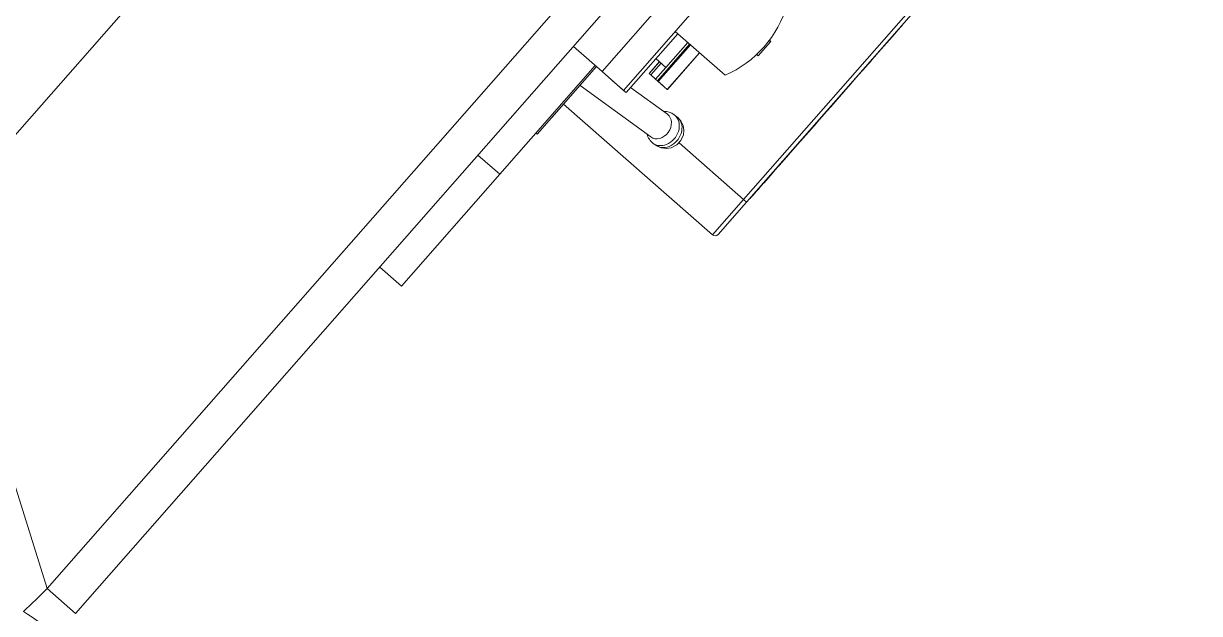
# Model space of a CAD drawing. Header units: millimetres. Extents: x 2822564 to 2991989, y -324396 to -253399.
# Drawn here: x 2832695.9 to 2832760.9, y -309459.3 to -309426.6 of the extents above; entities that cross this region are included whole.
import ezdxf

# ---------------------------------------------------------------- set-up
doc = ezdxf.new("R2010")
doc.units = ezdxf.units.MM
doc.linetypes.add('12017_XPLAN_GROUND$0$HIDDEN', pattern=[0.375, 0.25, -0.125])
doc.linetypes.add('DASHDOT', pattern=[1, 0.5, -0.25, 0, -0.25])
doc.layers.add('AX', color=1, linetype='DASHDOT')
doc.layers.add('coton tak bazo', color=191, linetype='Continuous', lineweight=5)
doc.layers.add('KATCHIN', color=253, linetype='12017_XPLAN_GROUND$0$HIDDEN', lineweight=5)

# ---------------------------------------------------------------- blocks, each defined once
blk = doc.blocks.new('fff')
at = {"layer": 'coton tak bazo', "ltscale": 0.09464294082442844}
blk.add_line((-1.257378316204068, 0.1973098797202226), (-1.365287882536956, 0.07442033897129224), dxfattribs=at)
at = {"layer": 'coton tak bazo', "ltscale": 0.1102464735703377}
blk.add_line((-1.232314659314045, 0.1943440551809312), (-1.358015135882497, 0.05119416712577241), dxfattribs=at)
at = {"layer": 'coton tak bazo', "ltscale": 0.1102462353886916}
blk.add_line((-1.230494749373728, 0.1927457497997719), (-1.356195414007855, 0.0495965741477416), dxfattribs=at)
at = {"layer": 'coton tak bazo', "ltscale": 0.02041660962140036}
blk.add_line((-1.299065086461168, 0.1109494682957712), (-1.322343584577264, 0.08443941402343225), dxfattribs=at)
at = {"layer": 'coton tak bazo', "ltscale": 0.02041656059491118}
blk.add_line((-1.297684680045103, 0.109737135599649), (-1.320963613394205, 0.08322757612690862), dxfattribs=at)
at = {"layer": 'coton tak bazo', "ltscale": 0.02041674974823626}
blk.add_line((-1.313244746708783, 0.07621112816137021), (-1.289965566657289, 0.1027209052116952), dxfattribs=at)
at = {"layer": 'coton tak bazo', "ltscale": 0.02041679877427124}
blk.add_line((-1.313055074481547, 0.07604435919093644), (-1.289776329198121, 0.1025546310668056), dxfattribs=at)
at = {"layer": 'coton tak bazo', "ltscale": 0.002468356196788968}
blk.add_line((-1.317637767063359, 0.08701440421815637), (-1.31443279060934, 0.0841999639731621), dxfattribs=at)
at = {"layer": 'coton tak bazo', "ltscale": 5.942883311754241e-05}
blk.add_line((-1.303400966916477, 0.08700102927168368), (-1.303468738443479, 0.08692387366784826), dxfattribs=at)
at = {"layer": 'coton tak bazo', "ltscale": 1.462079459895081e-05}
for p, q in [((-1.303419984368251, 0.08701766269690142), (-1.303400966916477, 0.08700102927168368)), ((-1.303082673875362, 0.08740120340802565), (-1.303063657818402, 0.08738456990497168)), ((-1.303548971813626, 0.08687087167677215), (-1.303529955291729, 0.08685423819966348)), ((-1.303487755895252, 0.086940507093066), (-1.303468738443479, 0.08692387366784826)), ((-1.30541186633088, 0.08474892952794078), (-1.305392849344045, 0.08473229607677774)), ((-1.305172752651832, 0.08502153596797557), (-1.305153735200059, 0.08500490254275789)), ((-1.304999181370378, 0.08521894596033774), (-1.304980164848481, 0.08520231248322918)), ((-1.304861600042271, 0.08537592857162751), (-1.304842583055436, 0.08535929512046436)), ((-1.305864867233067, 0.08423292424410056), (-1.305845851176107, 0.08421629074104664)), ((-1.305618703584785, 0.08451348561379907), (-1.305599687062887, 0.08449685213669034)), ((-1.306360967107599, 0.08366760571298965), (-1.306341950146709, 0.08365097272676436)), ((-1.307905105196695, 0.0819093772670142), (-1.307886088674798, 0.08189274378990563)), ((-1.307664445718452, 0.08218422000738945), (-1.307645429196554, 0.082167586530281)), ((-1.308374928106604, 0.08137506783845982), (-1.308355910654831, 0.08135843441324209)), ((-1.308206673368506, 0.08156604630748676), (-1.308187656872554, 0.08154941329531618)), ((-1.309786365661115, 0.07976689477691018), (-1.30976734867428, 0.07975026132574692)), ((-1.311421462503198, 0.0779049741214421), (-1.311402445516363, 0.07788834067027883)), ((-1.311202753975295, 0.07815436876469406), (-1.311183736988459, 0.07813773531353085)), ((-1.311076053831106, 0.07829827067389261), (-1.311057036844271, 0.0782816372227294)), ((-1.310952075756171, 0.07843977829770443), (-1.310933058769336, 0.07842314484654123)), ((-1.310799652987605, 0.07861332357891165), (-1.310780636465708, 0.07859669010180309)), ((-1.311948541565823, 0.07730451168341262), (-1.311929524578987, 0.07728787823224947)), ((-1.312607885387253, 0.07655349769249054), (-1.312588868891301, 0.07653686468032)), ((-1.312407294709309, 0.07678256964989033), (-1.312388278187411, 0.07676593617278182)), ((-1.312303782281988, 0.07689993539242423), (-1.312284765295153, 0.07688330194126114)), ((-1.312149072212236, 0.07707636978456245), (-1.312130056155276, 0.07705973628150847)), ((-1.312835870689107, 0.07629418909313929), (-1.312816854193156, 0.07627755608096864)), ((-1.312835870689107, 0.07629418909313929), (-1.312816854193156, 0.07627755608096864)), ((-1.312835870689107, 0.07629418909313929), (-1.312816854193156, 0.07627755608096864)), ((-1.312829811713884, 0.07630127347895566), (-1.312810794752995, 0.07628464049273032)), ((-1.312790544912045, 0.07634546136684567), (-1.312771528390148, 0.076328827889737))]:
    blk.add_line(p, q, dxfattribs=at)
at = {"layer": 'coton tak bazo', "ltscale": 5.28996188852341e-05}
blk.add_line((-1.303340741062239, 0.08706979419602096), (-1.303400966916477, 0.08700102927168368), dxfattribs=at)
at = {"layer": 'coton tak bazo', "ltscale": 1.424267173965032e-05}
for p, q in [((-1.303359322325185, 0.08708593240859303), (-1.303340741062239, 0.08706979419602096)), ((-1.305254434191874, 0.08492775820546572), (-1.30523585246399, 0.08491162001883917)), ((-1.306493479550564, 0.08351683746049732), (-1.306474897796734, 0.08350069880893274)), ((-1.306143803010022, 0.08391476459867503), (-1.306125221256193, 0.08389862594711067)), ((-1.312580430757757, 0.07658466485792947), (-1.312561849003927, 0.076568526206365))]:
    blk.add_line(p, q, dxfattribs=at)
at = {"layer": 'coton tak bazo', "ltscale": 0.0002426825134832563}
blk.add_line((-1.303063657818402, 0.08738456990497168), (-1.303340741062239, 0.08706979419602096), dxfattribs=at)
at = {"layer": 'coton tak bazo', "ltscale": 5.346703420438305e-05}
blk.add_line((-1.303002688628366, 0.08745398820861894), (-1.303063657818402, 0.08738456990497168), dxfattribs=at)
at = {"layer": 'coton tak bazo', "ltscale": 1.459713734714316e-05}
for p, q in [((-1.30302145749205, 0.08747083885026508), (-1.303002688628366, 0.08745398820861894)), ((-1.304798898356233, 0.08544687022971242), (-1.304780129466604, 0.08543001912312842)), ((-1.304750048046519, 0.08550211970983634), (-1.304731278227014, 0.085485268655143)), ((-1.306532993519733, 0.08347243196907717), (-1.306514224191111, 0.08345558135337638)), ((-1.308734742934258, 0.08096471288661733), (-1.308715973140699, 0.08094786229686207))]:
    blk.add_line(p, q, dxfattribs=at)
at = {"layer": 'coton tak bazo', "ltscale": 0.00291646137554606}
blk.add_line((-1.320798675853251, 0.08308294482956763), (-1.317473077180619, 0.08686955575627792), dxfattribs=at)
at = {"layer": 'coton tak bazo', "ltscale": 0.001816793296067554}
for p, q in [((-1.318785355414548, 0.08384400581986495), (-1.316714326380392, 0.08620341003687437)), ((-1.318735389821625, 0.08380016531958356), (-1.316664360322532, 0.0861595695625384))]:
    blk.add_line(p, q, dxfattribs=at)
at = {"layer": 'coton tak bazo', "ltscale": 0.001233622904401154}
blk.add_line((-1.318237407438931, 0.08470422089058366), (-1.316831039260446, 0.08630618003232848), dxfattribs=at)
at = {"layer": 'coton tak bazo', "ltscale": 0.0006979577664407258}
blk.add_line((-1.312303493566791, 0.08545101212779338), (-1.311507618435084, 0.08635720678468511), dxfattribs=at)
at = {"layer": 'coton tak bazo', "ltscale": 6.730670924603992e-05}
blk.add_line((-1.311594934697411, 0.08643403750805323), (-1.311507618435084, 0.08635720678468511), dxfattribs=at)
at = {"layer": 'coton tak bazo', "ltscale": 6.80878047336901e-05}
blk.add_line((-1.311585231617358, 0.08644695965637872), (-1.311496796817758, 0.08636935745417224), dxfattribs=at)
at = {"layer": 'coton tak bazo', "ltscale": 9.415813482053744e-06}
blk.add_line((-1.311507618435084, 0.08635720678468511), (-1.311496796817758, 0.08636935745417224), dxfattribs=at)
at = {"layer": 'coton tak bazo', "ltscale": 0.001054012382739734}
blk.add_line((-1.303529955291729, 0.08685423819966348), (-1.304731278227014, 0.085485268655143), dxfattribs=at)
at = {"layer": 'coton tak bazo', "ltscale": 5.365619524871447e-05}
blk.add_line((-1.303468738443479, 0.08692387366784826), (-1.303529955291729, 0.08685423819966348), dxfattribs=at)
at = {"layer": 'coton tak bazo', "ltscale": 0.001415552328628759}
blk.add_line((-1.324181640547523, 0.08605336281756515), (-1.322343584577264, 0.08443941402343225), dxfattribs=at)
at = {"layer": 'coton tak bazo', "ltscale": 0.001816933389811108}
for p, q in [((-1.318148225250224, 0.08328421509909079), (-1.31607651332485, 0.08564334168103926)), ((-1.316073406145451, 0.08564080723846795), (-1.318145118509818, 0.0832816801656362))]:
    blk.add_line(p, q, dxfattribs=at)
at = {"layer": 'coton tak bazo', "ltscale": 7.577649114170797e-05}
blk.add_line((-1.312413683593696, 0.08552440563658481), (-1.312315305274197, 0.0854379914312875), dxfattribs=at)
at = {"layer": 'coton tak bazo', "ltscale": 7.499543476614952e-05}
blk.add_line((-1.312400754227003, 0.08553665387248544), (-1.312303493566791, 0.08545101212779338), dxfattribs=at)
at = {"layer": 'coton tak bazo', "ltscale": 1.017351940391127e-05}
blk.add_line((-1.312315305274197, 0.0854379914312875), (-1.312303493566791, 0.08545101212779338), dxfattribs=at)
at = {"layer": 'coton tak bazo', "ltscale": 4.267860387986794e-05}
blk.add_line((-1.304731278227014, 0.085485268655143), (-1.304780129466604, 0.08543001912312842), dxfattribs=at)
at = {"layer": 'coton tak bazo', "ltscale": 0.005384274617519235}
blk.add_line((-1.328922601725869, 0.07783469938349652), (-1.322783522869585, 0.08482588153401344), dxfattribs=at)
at = {"layer": 'coton tak bazo', "ltscale": 0.003342684414731601}
blk.add_line((-1.322707455878064, 0.08475934814240799), (-1.326518827142563, 0.08041913414701363), dxfattribs=at)
at = {"layer": 'coton tak bazo', "ltscale": 0.002130260572642072}
blk.add_line((-1.325128681350479, 0.08198663668684858), (-1.322699936207352, 0.08475279343771053), dxfattribs=at)
at = {"layer": 'coton tak bazo', "ltscale": 0.0005833595469746611}
for p, q in [((-1.318657458743343, 0.08507306532485914), (-1.319322366301405, 0.08431540267200965)), ((-1.318902315952815, 0.08394655865078138), (-1.318237407438931, 0.08470422089058366))]:
    blk.add_line(p, q, dxfattribs=at)
at = {"layer": 'coton tak bazo', "ltscale": 0.0005833105279519944}
blk.add_line((-1.319308880834039, 0.08430356140080364), (-1.318643537552088, 0.08506072881506177), dxfattribs=at)
at = {"layer": 'coton tak bazo', "ltscale": 0.0005831213669597301}
blk.add_line((-1.319213796390746, 0.0842203945839804), (-1.318548701231946, 0.08497734480775565), dxfattribs=at)
at = {"layer": 'coton tak bazo', "ltscale": 0.0004942863345764239}
blk.add_line((-1.318237407438931, 0.08470422089058366), (-1.318879198630767, 0.08526781372717979), dxfattribs=at)
at = {"layer": 'coton tak bazo', "ltscale": 0.0001813619776246458}
blk.add_line((-1.305392849344045, 0.08473229607677774), (-1.305599687062887, 0.08449685213669034), dxfattribs=at)
at = {"layer": 'coton tak bazo', "ltscale": 0.0001356081955199605}
blk.add_line((-1.305238386906561, 0.0849085128394404), (-1.305392849344045, 0.08473229607677774), dxfattribs=at)
at = {"layer": 'coton tak bazo', "ltscale": 1.421838536227256e-05}
for p, q in [((-1.305256721002177, 0.0849248686555425), (-1.305238386906561, 0.0849085128394404)), ((-1.308904600687509, 0.08077056774943481), (-1.308886267056832, 0.0807542119073873))]:
    blk.add_line(p, q, dxfattribs=at)
at = {"layer": 'coton tak bazo', "ltscale": 7.423875250562649e-05}
blk.add_line((-1.305153735200059, 0.08500490254275789), (-1.305238386906561, 0.0849085128394404), dxfattribs=at)
at = {"layer": 'coton tak bazo', "ltscale": 2.320389759177482e-06}
for p, q in [((-1.30523585246399, 0.08491162001883917), (-1.305238386906561, 0.0849085128394404)), ((-1.318148225250224, 0.08328421509909079), (-1.318145118509818, 0.0832816801656362))]:
    blk.add_line(p, q, dxfattribs=at)
at = {"layer": 'coton tak bazo', "ltscale": 0.0001521204703354855}
for p, q in [((-1.304980164848481, 0.08520231248322918), (-1.305153735200059, 0.08500490254275789)), ((-1.312388278187411, 0.07676593617278182), (-1.312561849003927, 0.076568526206365))]:
    blk.add_line(p, q, dxfattribs=at)
at = {"layer": 'coton tak bazo', "ltscale": 0.0001207982782722892}
blk.add_line((-1.304842583055436, 0.08535929512046436), (-1.304980164848481, 0.08520231248322918), dxfattribs=at)
at = {"layer": 'coton tak bazo', "ltscale": 5.460216471888089e-05}
blk.add_line((-1.304780129466604, 0.08543001912312842), (-1.304842583055436, 0.08535929512046436), dxfattribs=at)
at = {"layer": 'coton tak bazo', "ltscale": 0.001062811421609471}
blk.add_line((-1.322343584577264, 0.08443941402343225), (-1.320963613394205, 0.08322757612690862), dxfattribs=at)
at = {"layer": 'coton tak bazo', "ltscale": 1.038585921483e-05}
blk.add_line((-1.319322366301405, 0.08431540267200965), (-1.319308880834039, 0.08430356140080364), dxfattribs=at)
at = {"layer": 'coton tak bazo', "ltscale": 7.310397299475403e-05}
blk.add_line((-1.319308880834039, 0.08430356140080364), (-1.319213796390746, 0.0842203945839804), dxfattribs=at)
at = {"layer": 'coton tak bazo', "ltscale": 0.000240009720482717}
blk.add_line((-1.319213796390746, 0.0842203945839804), (-1.318902315952815, 0.08394655865078138), dxfattribs=at)
at = {"layer": 'coton tak bazo', "ltscale": 9.001897518777048e-05}
blk.add_line((-1.318902315952815, 0.08394655865078138), (-1.318785355414548, 0.08384400581986495), dxfattribs=at)
at = {"layer": 'coton tak bazo', "ltscale": 0.0002448121164540894}
blk.add_line((-1.305845851176107, 0.08421629074104664), (-1.306125221256193, 0.08389862594711067), dxfattribs=at)
at = {"layer": 'coton tak bazo', "ltscale": 0.000215997864138994}
blk.add_line((-1.305599687062887, 0.08449685213669034), (-1.305845851176107, 0.08421629074104664), dxfattribs=at)
at = {"layer": 'coton tak bazo', "ltscale": 0.003255189881297306}
blk.add_line((-1.323758608438505, 0.08354702042428491), (-1.31921598542504, 0.08022966581637947), dxfattribs=at)
at = {"layer": 'coton tak bazo', "ltscale": 0.0006096902184934301}
blk.add_line((-1.32168631930188, 0.08386221741683514), (-1.320894630323563, 0.08316710173647152), dxfattribs=at)
at = {"layer": 'coton tak bazo', "ltscale": 0.0001269492047878363}
blk.add_line((-1.320963613394205, 0.08322757612690862), (-1.320798675853251, 0.08308294482956763), dxfattribs=at)
at = {"layer": 'coton tak bazo', "ltscale": 0.001689721305666784}
blk.add_line((-1.320504216261446, 0.08341739041377999), (-1.318146241809062, 0.08169535316050569), dxfattribs=at)
at = {"layer": 'coton tak bazo', "ltscale": 3.846796406846384e-05}
blk.add_line((-1.318785355414548, 0.08384400581986495), (-1.318735389821625, 0.08380016531958356), dxfattribs=at)
at = {"layer": 'coton tak bazo', "ltscale": 4.69378308571534e-05}
blk.add_line((-1.318735389821625, 0.08380016531958356), (-1.318674361654701, 0.08374674043344232), dxfattribs=at)
at = {"layer": 'coton tak bazo', "ltscale": 0.0004523401039516844}
blk.add_line((-1.318735389821625, 0.08380016531958356), (-1.318148225250224, 0.08328421509909079), dxfattribs=at)
at = {"layer": 'coton tak bazo', "ltscale": 0.0002123059816022735}
blk.add_line((-1.318674361654701, 0.08374674043344232), (-1.318398925618438, 0.08350440849072749), dxfattribs=at)
at = {"layer": 'coton tak bazo', "ltscale": 0.0009920264545396642}
blk.add_line((-1.306514224191111, 0.08345558135337638), (-1.307645429196554, 0.082167586530281), dxfattribs=at)
at = {"layer": 'coton tak bazo', "ltscale": 3.463610675908254e-05}
blk.add_line((-1.306474897796734, 0.08350069880893274), (-1.306514224191111, 0.08345558135337638), dxfattribs=at)
at = {"layer": 'coton tak bazo', "ltscale": 0.0001161122664526764}
blk.add_line((-1.306341950146709, 0.08365097272676436), (-1.306474897796734, 0.08350069880893274), dxfattribs=at)
at = {"layer": 'coton tak bazo', "ltscale": 0.0001904485460871371}
blk.add_line((-1.306125221256193, 0.08389862594711067), (-1.306341950146709, 0.08365097272676436), dxfattribs=at)
at = {"layer": 'coton tak bazo', "ltscale": 0.0004048348708764776}
blk.add_line((-1.325590464252964, 0.08146115314485236), (-1.325128681350479, 0.08198663668684858), dxfattribs=at)
at = {"layer": 'coton tak bazo', "ltscale": 0.0003684965966762548}
blk.add_line((-1.325128681350479, 0.08198663668684858), (-1.325548910123993, 0.08150822967873539), dxfattribs=at)
at = {"layer": 'coton tak bazo', "ltscale": 5.77268445984709e-06}
for p, q in [((-1.325136201021192, 0.08199319139154593), (-1.325128681350479, 0.08198663668684858)), ((-1.325597983897732, 0.08146770738461195), (-1.325590464252964, 0.08146115314485236))]:
    blk.add_line(p, q, dxfattribs=at)
at = {"layer": 'coton tak bazo', "ltscale": 0.007373178914388596}
blk.add_line((-1.324813509434614, 0.0823454421948615), (-1.315239659334342, 0.07393885296710678), dxfattribs=at)
at = {"layer": 'coton tak bazo', "ltscale": 0.0001238803481609229}
for p, q in [((-1.317706188437993, 0.08166011414419305), (-1.317533298244631, 0.08153388901920294)), ((-1.319049274592878, 0.07982149398920552), (-1.318876382565711, 0.0796952694329352))]:
    blk.add_line(p, q, dxfattribs=at)
at = {"layer": 'coton tak bazo', "ltscale": 0.0002644488495471603}
blk.add_line((-1.307886088674798, 0.08189274378990563), (-1.308187656872554, 0.08154941329531618), dxfattribs=at)
at = {"layer": 'coton tak bazo', "ltscale": 0.0002114093557468077}
blk.add_line((-1.307645429196554, 0.082167586530281), (-1.307886088674798, 0.08189274378990563), dxfattribs=at)
at = {"layer": 'coton tak bazo'}
for p, q in [((-1.317280204922958, 0.08127454175875048), (-1.317533298244631, 0.08153388901920294)), ((-1.317130859501396, 0.08096696989978103), (-1.317280204922958, 0.08127454175875048)), ((-1.317082217423055, 0.0806586194683735), (-1.317130859501396, 0.08096696989978103)), ((-1.317268554746722, 0.08001107374929262), (-1.317113011093752, 0.08037521617076687)), ((-1.317113011093752, 0.08037521617076687), (-1.317082217423055, 0.0806586194683735)), ((-1.318876382565711, 0.0796952694329352), (-1.318552157546754, 0.07953271217539448)), ((-1.318552157546754, 0.07953271217539448), (-1.318213831143126, 0.07948438224509052)), ((-1.318213831143126, 0.07948438224509052), (-1.317905322674782, 0.07953184712349726)), ((-1.317905322674782, 0.07953184712349726), (-1.317533119223689, 0.07972398591726249)), ((-1.317533119223689, 0.07972398591726249), (-1.317268554746722, 0.08001107374929262))]:
    blk.add_line(p, q, dxfattribs=at)
at = {"layer": 'coton tak bazo', "ltscale": 0.0001492341554139057}
blk.add_line((-1.308715973140699, 0.08094786229686207), (-1.308886267056832, 0.0807542119073873), dxfattribs=at)
at = {"layer": 'coton tak bazo', "ltscale": 0.0003160244156750312}
blk.add_line((-1.308355910654831, 0.08135843441324209), (-1.308715973140699, 0.08094786229686207), dxfattribs=at)
at = {"layer": 'coton tak bazo', "ltscale": 0.0001472937555158811}
blk.add_line((-1.308187656872554, 0.08154941329531618), (-1.308355910654831, 0.08135843441324209), dxfattribs=at)
at = {"layer": 'coton tak bazo', "ltscale": 5.848317839580323e-05}
blk.add_line((-1.326594894134083, 0.08048566753861908), (-1.326518827142563, 0.08041913414701363), dxfattribs=at)
at = {"layer": 'coton tak bazo', "ltscale": 0.0007730021864119551}
blk.add_line((-1.308886267056832, 0.0807542119073873), (-1.30976734867428, 0.07975026132574692), dxfattribs=at)
at = {"layer": 'coton tak bazo', "ltscale": 0.003193828603155216}
blk.add_line((-1.317391746064537, 0.07985270121326571), (-1.313244746708783, 0.07621112816137021), dxfattribs=at)
at = {"layer": 'coton tak bazo', "ltscale": 0.0008885461756342188}
blk.add_line((-1.30976734867428, 0.07975026132574692), (-1.310780636465708, 0.07859669010180309), dxfattribs=at)
at = {"layer": 'coton tak bazo', "ltscale": 0.00107667558036188}
for p, q in [((-1.330320718964814, 0.0790621811579314), (-1.328922601725869, 0.07783469938349652)), ((-1.336638745212501, 0.07186622745911286), (-1.335240627508617, 0.07063874571062329))]:
    blk.add_line(p, q, dxfattribs=at)
at = {"layer": 'coton tak bazo', "ltscale": 0.0004623721524767995}
blk.add_line((-1.311402445516363, 0.07788834067027883), (-1.311929524578987, 0.07728787823224947), dxfattribs=at)
at = {"layer": 'coton tak bazo', "ltscale": 0.0001919615400443126}
blk.add_line((-1.311183736988459, 0.07813773531353085), (-1.311402445516363, 0.07788834067027883), dxfattribs=at)
at = {"layer": 'coton tak bazo', "ltscale": 0.0001109554062772009}
blk.add_line((-1.311057036844271, 0.0782816372227294), (-1.311183736988459, 0.07813773531353085), dxfattribs=at)
at = {"layer": 'coton tak bazo', "ltscale": 0.0001088746945195396}
blk.add_line((-1.310933058769336, 0.07842314484654123), (-1.311057036844271, 0.0782816372227294), dxfattribs=at)
at = {"layer": 'coton tak bazo', "ltscale": 0.0001336675855109577}
blk.add_line((-1.310780636465708, 0.07859669010180309), (-1.310933058769336, 0.07842314484654123), dxfattribs=at)
at = {"layer": 'coton tak bazo', "ltscale": 0.005541838434266975}
blk.add_line((-1.335240627508617, 0.07063874571062329), (-1.328922353654608, 0.07783491750385518), dxfattribs=at)
at = {"layer": 'coton tak bazo', "ltscale": 0.0001796596870976918}
blk.add_line((-1.311925445241152, 0.07729322119516008), (-1.312130056155276, 0.07705973628150847), dxfattribs=at)
at = {"layer": 'coton tak bazo', "ltscale": 0.0001602119490325231}
blk.add_line((-1.312588868891301, 0.07653686468032), (-1.312771528390148, 0.076328827889737), dxfattribs=at)
at = {"layer": 'coton tak bazo', "ltscale": 2.408778196395545e-05}
blk.add_line((-1.312561849003927, 0.076568526206365), (-1.312588868891301, 0.07653686468032), dxfattribs=at)
at = {"layer": 'coton tak bazo', "ltscale": 9.056211019237366e-05}
blk.add_line((-1.312284765295153, 0.07688330194126114), (-1.312388278187411, 0.07676593617278182), dxfattribs=at)
at = {"layer": 'coton tak bazo', "ltscale": 0.0001357973290353971}
blk.add_line((-1.312130056155276, 0.07705973628150847), (-1.312284765295153, 0.07688330194126114), dxfattribs=at)
at = {"layer": 'coton tak bazo', "ltscale": 0.001749840389377261}
blk.add_line((-1.315239659334342, 0.07393885296710678), (-1.313244746708783, 0.07621112816137021), dxfattribs=at)
at = {"layer": 'coton tak bazo', "ltscale": 0.001604011026131492}
blk.add_line((-1.314884147756229, 0.0739618167463234), (-1.313055074481547, 0.07604435919093644), dxfattribs=at)
at = {"layer": 'coton tak bazo', "ltscale": 0.0001461586708833753}
blk.add_line((-1.313055074481547, 0.07604435919093644), (-1.313244746708783, 0.07621112816137021), dxfattribs=at)
at = {"layer": 'coton tak bazo', "ltscale": 5.394796609394436e-06}
blk.add_line((-1.312810794752995, 0.07628464049273032), (-1.312816854193156, 0.07627755608096864), dxfattribs=at)
at = {"layer": 'coton tak bazo', "ltscale": 3.420913653784997e-05}
blk.add_line((-1.312771528390148, 0.076328827889737), (-1.312810794752995, 0.07628464049273032), dxfattribs=at)
at = {"layer": 'coton tak bazo', "ltscale": 0.01408460568220614}
blk.add_line((-1.358015135882497, 0.05119416712577241), (-1.365287882536956, 0.07442033897129224), dxfattribs=at)
at = {"layer": 'coton tak bazo', "ltscale": 0.001401334388466212}
blk.add_line((-1.358015135882497, 0.05119416712577241), (-1.356195414007855, 0.0495965741477416), dxfattribs=at)
at = {"layer": 'coton tak bazo'}
for centre, radius, start, end in [((-1.317250968914524, 0.09069904787752014), 0.007083392982637131, 293.4415326796917, 343.9852894126916), ((-1.318355008130435, 0.08076737028804754), 0.001103566942422074, 53.98953744125407, 91.64387175708639), ((-1.318396228666936, 0.08071093102001098), 0.001103586098389095, 196.0725910063294, 233.7263584140142), ((-1.315073385189452, 0.07412809042627527), 0.0002520000010728832, 228.7134094081411, 318.7134093421434), ((-1.488238527940456, 0.1854687901318149), 0.1870505988657165, 313.4764257905407, 314.1224825101614)]:
    blk.add_arc(centre, radius, start, end, dxfattribs=at)
for centre, major_axis, ratio, start_param, end_param in [((-1.318681113836548, 0.0809625092430008), (-0.0005348717453850185, -0.0007328437198740611), 0.8110572927235723, 6.283185307179571, 9.424777960769337), ((-1.318377513304787, 0.08074055646686279), (0.0006713249041855505, 0.0009195573277823372), 0.8110572927235729, 3.141592653589727, 6.283185307179751), ((-1.318205058602846, 0.08061482659343672), (0.0006713249041855505, 0.0009195573277823372), 0.8110572927235729, 3.141592653589706, 6.28318530717952), ((-1.364742347908485, 0.05513953591632659), (0.007574398779795855, -0.006651039019360106), 0.09281212595683787, 5.548160134639011, 6.28318531744102)]:
    blk.add_ellipse(centre, major_axis=major_axis, ratio=ratio, start_param=start_param, end_param=end_param, dxfattribs=at)
blk = doc.blocks.new('Surgery Zone')
at = {"layer": 'KATCHIN', "color": 85, "ltscale": 1.1, "true_color": 0x58ba48}
blk.add_circle((1610637.799317755, -562746.6739985349, 1.200298341608669e-08), 2200, dxfattribs=at)
at = {"layer": 'coton tak bazo', "xscale": 860.0000000000005, "yscale": 860.0000000000005, "zscale": 860.0000000000005, "rotation": 180}
blk.add_blockref('fff', (1610029.188587715, -564186.8777287796, -0.0004825459414850194), dxfattribs=at)

msp = doc.modelspace()

# ---------------------------------------------------------------- block references
at = {"layer": 'AX', "rotation": 180}
msp.add_blockref('Surgery Zone', (4443894.272600817, -873688.7884193121, -1.20029829291714e-08), dxfattribs=at)

doc.saveas('drawing.dxf')
